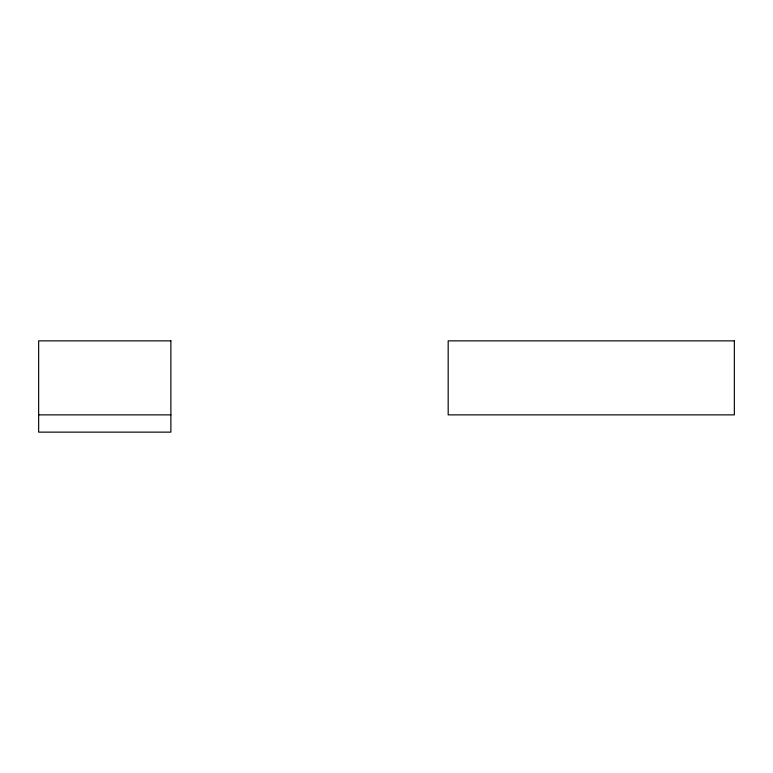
<?xml version="1.0" encoding="UTF-8"?>
<svg xmlns="http://www.w3.org/2000/svg" width="773" height="773" viewBox="0 0 773 773"><rect width="100%" height="100%" fill="white"/><g stroke="black" fill="none" stroke-linecap="round" stroke-linejoin="round"><path stroke-width="1.16" d="M38.65 414.869L170.881 414.869M170.881 340.864L38.65 340.864L38.65 432.136L170.881 432.136L170.881 340.864M734.35 340.864L448.176 340.864L448.176 414.869L734.35 414.869L734.35 340.864"/></g></svg>
